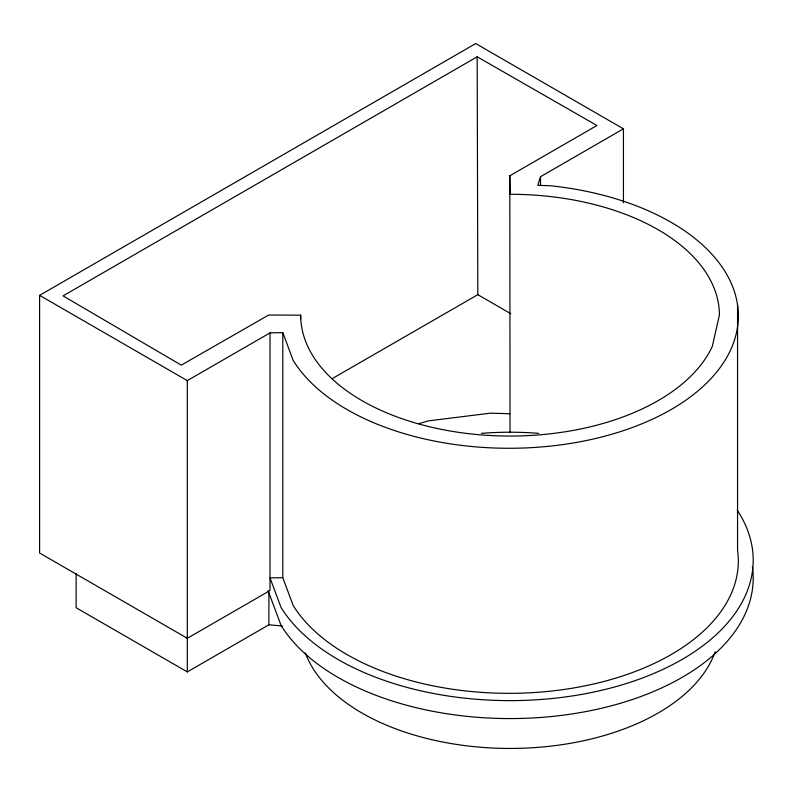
<?xml version="1.0" encoding="UTF-8"?>
<svg xmlns="http://www.w3.org/2000/svg" width="792" height="792" viewBox="0 0 792 792"><rect width="100%" height="100%" fill="white"/><g stroke="black" fill="none" stroke-linecap="round" stroke-linejoin="round"><path stroke-width="1.19" d="M623.433 128.829L475.725 43.56L39.6 295.357L39.6 553.014L187.308 638.293L270.022 590.535L270.022 332.878L282.793 332.6L293.188 360.449A229.244 132.353 0 0 0 683.803 401.593A229.244 132.353 0 0 0 550.212 185.714L537.817 185.358L540.53 176.695L623.433 128.829L623.433 202.802M187.308 638.293L187.308 380.625L270.022 332.878M737.56 305.168L737.56 550.222A229.244 132.353 0 0 1 557.36 690.357A229.244 132.353 0 0 1 293.188 605.504L282.793 577.655L282.793 332.6M300.663 318.869L300.663 315.167L268.666 315.028L181.289 365.152L63.063 295.881L477.18 56.796L596.93 125.512L509.81 175.804L510.038 432.224M540.53 185.318L540.53 176.695M332.066 378.715L477.823 294.673L510.791 313.711M76.131 573.685L76.131 607.731L187.308 671.913L268.894 624.809L282.328 625.977M418.81 423.69L428.225 420.898L490.278 413.177L509.81 413.741M282.793 577.655L270.022 577.922L281.051 607.474A243.164 140.392 0 0 0 594.327 691.921A243.164 140.392 0 0 0 737.203 510.157M39.6 295.357L187.308 380.625M268.062 590.634L281.051 625.413A243.164 140.392 0 0 0 561.261 715.423A243.164 140.392 0 0 0 752.4 566.775M509.81 175.804L510.038 194.287A209.375 120.879 0 0 1 719.413 315.167L712.285 346.46A209.375 120.879 0 0 1 482.714 435.016A209.375 120.879 0 0 1 300.663 315.167M477.18 56.796L477.823 294.673M268.894 592.713L268.894 624.809M187.308 636.649L187.308 671.913M715.176 651.776A209.375 120.879 0 0 1 511.087 748.44A209.375 120.879 0 0 1 305.336 652.964M481.467 433.353A209.375 120.879 0 0 1 538.609 433.353"/></g></svg>
